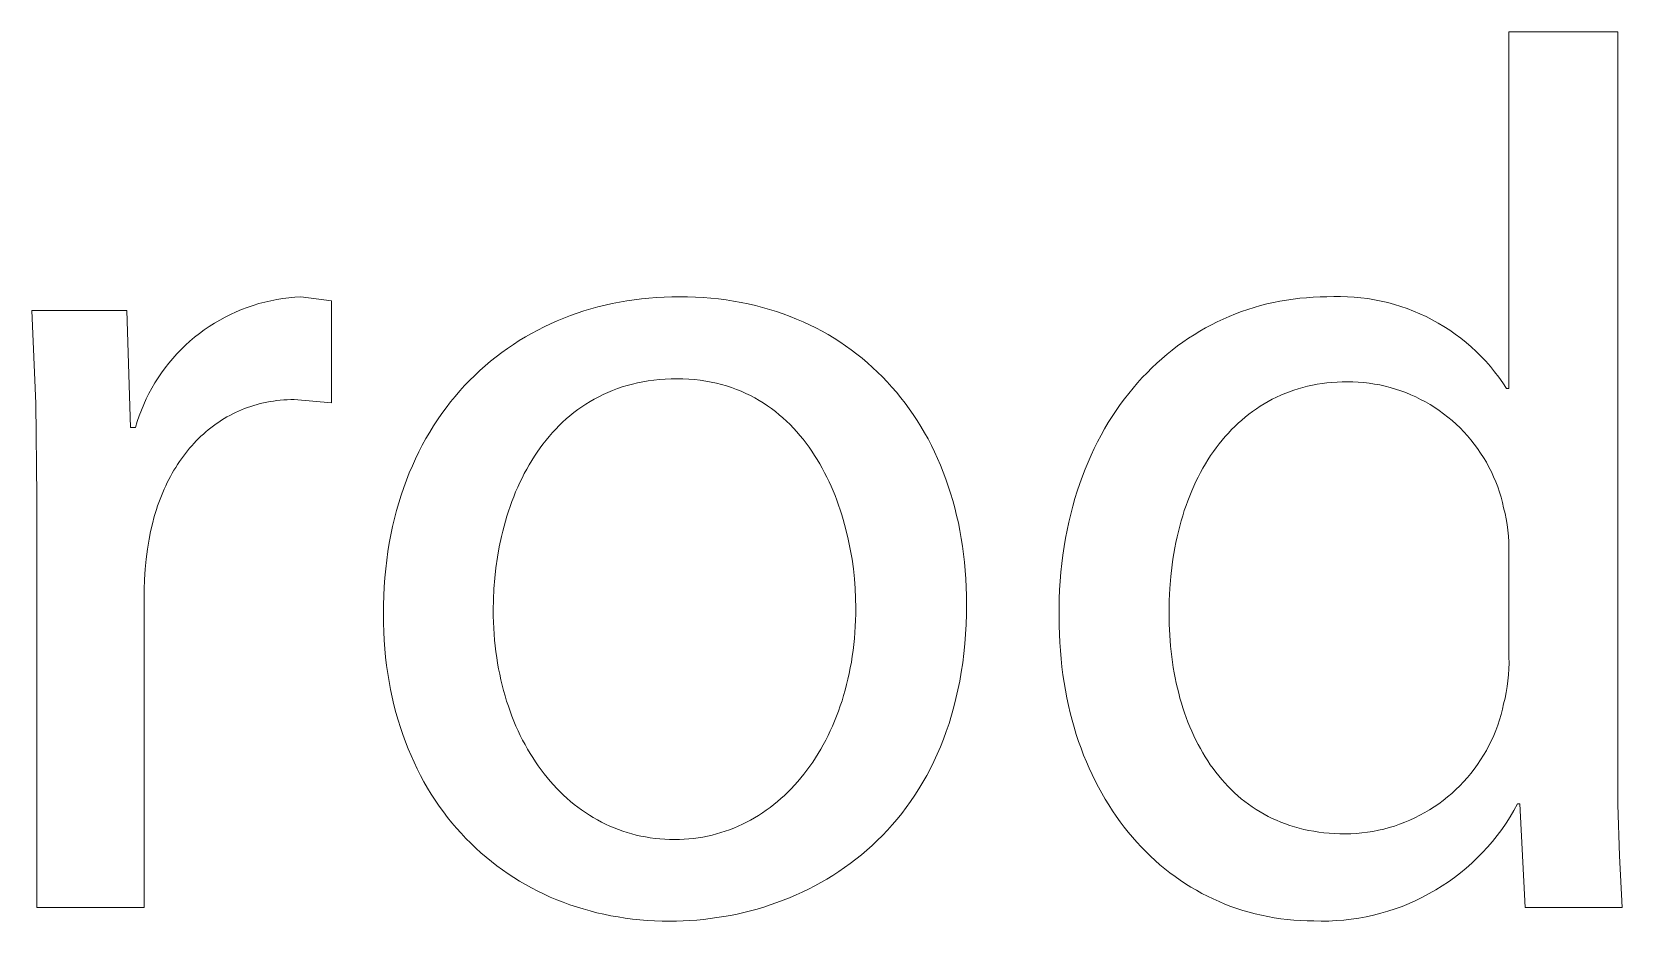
# Model space of a CAD drawing. Header units: millimetres. Extents: x -1246 to 2331, y -493 to 2006.
# Drawn here: x 1031.97 to 1078.17, y -335.82 to -310 of the extents above; entities that cross this region are included whole.
import ezdxf

# ---------------------------------------------------------------- set-up
doc = ezdxf.new("R2010")
doc.units = ezdxf.units.MM
doc.header["$MEASUREMENT"] = 0
doc.layers.add('Domyślny', color=7, linetype='Continuous', true_color=0x000000)

msp = doc.modelspace()

# ---------------------------------------------------------------- linework, layer by layer
at = {"layer": 'Domyślny', "color": 18, "lineweight": 15, "true_color": 0x000000}
for p, q in [((1074.879, -320.352), (1074.879, -310)), ((1074.879, -310), (1078.036, -310)), ((1078.036, -310), (1078.036, -330.942)), ((1038.913, -317.808), (1039.086, -317.774)), ((1039.086, -317.774), (1039.261, -317.746)), ((1039.261, -317.746), (1039.436, -317.724)), ((1039.436, -317.724), (1039.612, -317.709)), ((1039.612, -317.709), (1039.788, -317.699)), ((1039.788, -317.699), (1040.682, -317.806)), ((1040.682, -317.806), (1040.682, -320.772)), ((1049.253, -317.813), (1049.467, -317.781)), ((1049.467, -317.781), (1049.683, -317.754)), ((1049.683, -317.754), (1049.9, -317.731)), ((1049.9, -317.731), (1050.119, -317.714)), ((1050.119, -317.714), (1050.34, -317.702)), ((1050.34, -317.702), (1050.562, -317.694)), ((1050.562, -317.694), (1050.786, -317.692)), ((1050.786, -317.692), (1051.018, -317.694)), ((1051.018, -317.694), (1051.248, -317.702)), ((1051.248, -317.702), (1051.475, -317.715)), ((1051.475, -317.715), (1051.7, -317.734)), ((1051.7, -317.734), (1051.922, -317.757)), ((1051.922, -317.757), (1052.142, -317.786)), ((1052.142, -317.786), (1052.359, -317.819)), ((1068.226, -317.821), (1068.417, -317.788)), ((1068.417, -317.788), (1068.61, -317.76)), ((1068.61, -317.76), (1068.803, -317.737)), ((1068.803, -317.737), (1068.998, -317.719)), ((1068.998, -317.719), (1069.195, -317.706)), ((1069.195, -317.706), (1069.392, -317.698)), ((1069.392, -317.698), (1069.59, -317.695)), ((1069.59, -317.695), (1069.788, -317.687)), ((1069.788, -317.687), (1069.986, -317.685)), ((1069.986, -317.685), (1070.184, -317.69)), ((1070.184, -317.69), (1070.382, -317.702)), ((1070.382, -317.702), (1070.579, -317.721)), ((1070.579, -317.721), (1070.775, -317.746)), ((1070.775, -317.746), (1070.971, -317.778)), ((1070.971, -317.778), (1071.165, -317.817)), ((1032.09, -320.795), (1031.974, -318.092)), ((1031.974, -318.092), (1034.738, -318.092)), ((1034.738, -318.092), (1034.845, -321.487)), ((1037.586, -318.284), (1037.744, -318.205)), ((1037.744, -318.205), (1037.905, -318.131)), ((1037.905, -318.131), (1038.068, -318.063)), ((1038.068, -318.063), (1038.233, -318.001)), ((1038.233, -318.001), (1038.4, -317.944)), ((1038.4, -317.944), (1038.569, -317.892)), ((1038.569, -317.892), (1038.74, -317.847)), ((1038.74, -317.847), (1038.913, -317.808)), ((1047.422, -318.315), (1047.616, -318.24)), ((1047.616, -318.24), (1047.813, -318.17)), ((1047.813, -318.17), (1048.012, -318.105)), ((1048.012, -318.105), (1048.214, -318.045)), ((1048.214, -318.045), (1048.417, -317.989)), ((1048.417, -317.989), (1048.623, -317.938)), ((1048.623, -317.938), (1048.831, -317.891)), ((1048.831, -317.891), (1049.041, -317.85)), ((1049.041, -317.85), (1049.253, -317.813)), ((1052.359, -317.819), (1052.573, -317.858)), ((1052.573, -317.858), (1052.785, -317.901)), ((1052.785, -317.901), (1052.994, -317.95)), ((1052.994, -317.95), (1053.201, -318.003)), ((1053.201, -318.003), (1053.404, -318.061)), ((1053.404, -318.061), (1053.605, -318.124)), ((1053.605, -318.124), (1053.802, -318.191)), ((1053.802, -318.191), (1053.997, -318.264)), ((1053.997, -318.264), (1054.189, -318.34)), ((1066.579, -318.34), (1066.755, -318.263)), ((1066.755, -318.263), (1066.932, -318.191)), ((1066.932, -318.191), (1067.112, -318.123)), ((1067.112, -318.123), (1067.293, -318.061)), ((1067.293, -318.061), (1067.477, -318.003)), ((1067.477, -318.003), (1067.662, -317.95)), ((1067.662, -317.95), (1067.848, -317.902)), ((1067.848, -317.902), (1068.036, -317.859)), ((1068.036, -317.859), (1068.226, -317.821)), ((1071.165, -317.817), (1071.358, -317.862)), ((1071.358, -317.862), (1071.549, -317.914)), ((1071.549, -317.914), (1071.738, -317.972)), ((1071.738, -317.972), (1071.925, -318.037)), ((1071.925, -318.037), (1072.11, -318.109)), ((1072.11, -318.109), (1072.292, -318.186)), ((1072.292, -318.186), (1072.471, -318.27)), ((1036.841, -318.757), (1036.983, -318.652)), ((1036.983, -318.652), (1037.129, -318.553)), ((1037.129, -318.553), (1037.278, -318.458)), ((1037.278, -318.458), (1037.431, -318.368)), ((1037.431, -318.368), (1037.586, -318.284)), ((1046.487, -318.757), (1046.669, -318.659)), ((1046.669, -318.659), (1046.853, -318.566)), ((1046.853, -318.566), (1047.04, -318.478)), ((1047.04, -318.478), (1047.23, -318.394)), ((1047.23, -318.394), (1047.422, -318.315)), ((1054.189, -318.34), (1054.378, -318.422)), ((1054.378, -318.422), (1054.564, -318.508)), ((1054.564, -318.508), (1054.746, -318.598)), ((1054.746, -318.598), (1054.926, -318.693)), ((1054.926, -318.693), (1055.102, -318.793)), ((1065.732, -318.794), (1065.897, -318.694)), ((1065.897, -318.694), (1066.064, -318.599)), ((1066.064, -318.599), (1066.234, -318.508)), ((1066.234, -318.508), (1066.405, -318.422)), ((1066.405, -318.422), (1066.579, -318.34)), ((1072.471, -318.27), (1072.648, -318.36)), ((1072.648, -318.36), (1072.821, -318.456)), ((1072.821, -318.456), (1072.991, -318.557)), ((1072.991, -318.557), (1073.157, -318.665)), ((1073.157, -318.665), (1073.32, -318.778)), ((1036.31, -319.222), (1036.436, -319.099)), ((1036.436, -319.099), (1036.567, -318.981)), ((1036.567, -318.981), (1036.702, -318.867)), ((1036.702, -318.867), (1036.841, -318.757)), ((1045.623, -319.312), (1045.79, -319.192)), ((1045.79, -319.192), (1045.96, -319.076)), ((1045.96, -319.076), (1046.133, -318.965)), ((1046.133, -318.965), (1046.309, -318.859)), ((1046.309, -318.859), (1046.487, -318.757)), ((1055.102, -318.793), (1055.276, -318.897)), ((1055.276, -318.897), (1055.445, -319.005)), ((1055.445, -319.005), (1055.612, -319.117)), ((1055.612, -319.117), (1055.775, -319.234)), ((1065.098, -319.24), (1065.253, -319.122)), ((1065.253, -319.122), (1065.41, -319.008)), ((1065.41, -319.008), (1065.57, -318.899)), ((1065.57, -318.899), (1065.732, -318.794)), ((1073.32, -318.778), (1073.479, -318.896)), ((1073.479, -318.896), (1073.633, -319.02)), ((1073.633, -319.02), (1073.783, -319.15)), ((1073.783, -319.15), (1073.929, -319.284)), ((1035.846, -319.755), (1035.955, -319.616)), ((1035.955, -319.616), (1036.069, -319.481)), ((1036.069, -319.481), (1036.187, -319.35)), ((1036.187, -319.35), (1036.31, -319.222)), ((1045.141, -319.697), (1045.299, -319.564)), ((1045.299, -319.564), (1045.459, -319.436)), ((1045.459, -319.436), (1045.623, -319.312)), ((1055.775, -319.234), (1055.935, -319.355)), ((1055.935, -319.355), (1056.092, -319.48)), ((1056.092, -319.48), (1056.245, -319.609)), ((1056.245, -319.609), (1056.395, -319.742)), ((1064.506, -319.757), (1064.65, -319.621)), ((1064.65, -319.621), (1064.796, -319.49)), ((1064.796, -319.49), (1064.946, -319.363)), ((1064.946, -319.363), (1065.098, -319.24)), ((1073.929, -319.284), (1074.07, -319.423)), ((1074.07, -319.423), (1074.206, -319.567)), ((1074.206, -319.567), (1074.337, -319.716)), ((1035.549, -320.194), (1035.643, -320.044)), ((1035.643, -320.044), (1035.742, -319.898)), ((1035.742, -319.898), (1035.846, -319.755)), ((1044.69, -320.122), (1044.837, -319.976)), ((1044.837, -319.976), (1044.987, -319.834)), ((1044.987, -319.834), (1045.141, -319.697)), ((1050.042, -320.114), (1049.881, -320.135)), ((1050.205, -320.096), (1050.042, -320.114)), ((1050.372, -320.084), (1050.205, -320.096)), ((1050.541, -320.077), (1050.372, -320.084)), ((1050.714, -320.074), (1050.541, -320.077)), ((1050.887, -320.077), (1050.714, -320.074)), ((1051.057, -320.085), (1050.887, -320.077)), ((1051.224, -320.098), (1051.057, -320.085)), ((1051.387, -320.117), (1051.224, -320.098)), ((1056.395, -319.742), (1056.541, -319.879)), ((1056.541, -319.879), (1056.683, -320.02)), ((1056.683, -320.02), (1056.822, -320.165)), ((1064.093, -320.189), (1064.227, -320.041)), ((1064.227, -320.041), (1064.365, -319.897)), ((1064.365, -319.897), (1064.506, -319.757)), ((1074.337, -319.716), (1074.462, -319.868)), ((1074.462, -319.868), (1074.583, -320.026)), ((1074.583, -320.026), (1074.698, -320.187)), ((1035.297, -320.66), (1035.376, -320.502)), ((1035.376, -320.502), (1035.459, -320.347)), ((1035.459, -320.347), (1035.549, -320.194)), ((1044.269, -320.585), (1044.406, -320.426)), ((1044.406, -320.426), (1044.546, -320.272)), ((1044.546, -320.272), (1044.69, -320.122)), ((1048.571, -320.529), (1048.44, -320.594)), ((1048.705, -320.469), (1048.571, -320.529)), ((1048.842, -320.412), (1048.705, -320.469)), ((1048.981, -320.36), (1048.842, -320.412)), ((1049.124, -320.312), (1048.981, -320.36)), ((1049.269, -320.268), (1049.124, -320.312)), ((1049.418, -320.228), (1049.269, -320.268)), ((1049.569, -320.193), (1049.418, -320.228)), ((1049.724, -320.162), (1049.569, -320.193)), ((1049.881, -320.135), (1049.724, -320.162)), ((1051.547, -320.14), (1051.387, -320.117)), ((1051.704, -320.168), (1051.547, -320.14)), ((1051.857, -320.202), (1051.704, -320.168)), ((1052.008, -320.24), (1051.857, -320.202)), ((1052.155, -320.282), (1052.008, -320.24)), ((1052.299, -320.329), (1052.155, -320.282)), ((1052.44, -320.381), (1052.299, -320.329)), ((1052.578, -320.437), (1052.44, -320.381)), ((1052.713, -320.497), (1052.578, -320.437)), ((1052.844, -320.561), (1052.713, -320.497)), ((1052.973, -320.629), (1052.844, -320.561)), ((1056.822, -320.165), (1056.957, -320.314)), ((1056.957, -320.314), (1057.089, -320.467)), ((1057.089, -320.467), (1057.217, -320.623)), ((1063.708, -320.66), (1063.833, -320.499)), ((1063.833, -320.499), (1063.961, -320.342)), ((1063.961, -320.342), (1064.093, -320.189)), ((1068.248, -320.553), (1068.125, -320.61)), ((1068.373, -320.501), (1068.248, -320.553)), ((1068.5, -320.451), (1068.373, -320.501)), ((1068.629, -320.406), (1068.5, -320.451)), ((1068.76, -320.364), (1068.629, -320.406)), ((1068.894, -320.326), (1068.76, -320.364)), ((1069.029, -320.292), (1068.894, -320.326)), ((1069.167, -320.262), (1069.029, -320.292)), ((1069.306, -320.235), (1069.167, -320.262)), ((1069.448, -320.213), (1069.306, -320.235)), ((1069.592, -320.194), (1069.448, -320.213)), ((1069.737, -320.18), (1069.592, -320.194)), ((1069.885, -320.17), (1069.737, -320.18)), ((1070.034, -320.163), (1069.885, -320.17)), ((1070.186, -320.161), (1070.034, -320.163)), ((1070.343, -320.163), (1070.186, -320.161)), ((1070.501, -320.171), (1070.343, -320.163)), ((1070.658, -320.184), (1070.501, -320.171)), ((1070.814, -320.202), (1070.658, -320.184)), ((1070.97, -320.226), (1070.814, -320.202)), ((1071.125, -320.254), (1070.97, -320.226)), ((1071.279, -320.288), (1071.125, -320.254)), ((1071.432, -320.328), (1071.279, -320.288)), ((1071.583, -320.372), (1071.432, -320.328)), ((1071.733, -320.422), (1071.583, -320.372)), ((1071.88, -320.477), (1071.733, -320.422)), ((1072.026, -320.536), (1071.88, -320.477)), ((1072.17, -320.601), (1072.026, -320.536)), ((1074.698, -320.187), (1074.808, -320.352)), ((1074.808, -320.352), (1074.879, -320.352)), ((1032.117, -323.5), (1032.09, -320.795)), ((1035.095, -321.15), (1035.157, -320.985)), ((1035.157, -320.985), (1035.224, -320.821)), ((1035.224, -320.821), (1035.297, -320.66)), ((1037.978, -321.012), (1037.892, -321.052)), ((1038.064, -320.975), (1037.978, -321.012)), ((1038.152, -320.94), (1038.064, -320.975)), ((1038.241, -320.906), (1038.152, -320.94)), ((1038.331, -320.875), (1038.241, -320.906)), ((1038.423, -320.847), (1038.331, -320.875)), ((1038.515, -320.82), (1038.423, -320.847)), ((1038.608, -320.795), (1038.515, -320.82)), ((1038.703, -320.773), (1038.608, -320.795)), ((1038.798, -320.753), (1038.703, -320.773)), ((1038.894, -320.736), (1038.798, -320.753)), ((1038.992, -320.72), (1038.894, -320.736)), ((1039.09, -320.707), (1038.992, -320.72)), ((1039.19, -320.696), (1039.09, -320.707)), ((1039.29, -320.688), (1039.19, -320.696)), ((1039.392, -320.682), (1039.29, -320.688)), ((1039.494, -320.678), (1039.392, -320.682)), ((1039.598, -320.677), (1039.494, -320.678)), ((1040.682, -320.772), (1039.598, -320.677)), ((1043.882, -321.086), (1044.007, -320.914)), ((1044.007, -320.914), (1044.137, -320.748)), ((1044.137, -320.748), (1044.269, -320.585)), ((1047.83, -320.97), (1047.716, -321.056)), ((1047.946, -320.888), (1047.83, -320.97)), ((1048.065, -320.809), (1047.946, -320.888)), ((1048.187, -320.733), (1048.065, -320.809)), ((1048.312, -320.662), (1048.187, -320.733)), ((1048.44, -320.594), (1048.312, -320.662)), ((1053.099, -320.701), (1052.973, -320.629)), ((1053.221, -320.777), (1053.099, -320.701)), ((1053.341, -320.856), (1053.221, -320.777)), ((1053.457, -320.939), (1053.341, -320.856)), ((1053.571, -321.026), (1053.457, -320.939)), ((1053.682, -321.116), (1053.571, -321.026)), ((1057.217, -320.623), (1057.341, -320.784)), ((1057.341, -320.784), (1057.461, -320.948)), ((1057.461, -320.948), (1057.577, -321.115)), ((1063.353, -321.168), (1063.467, -320.995)), ((1063.467, -320.995), (1063.586, -320.825)), ((1063.586, -320.825), (1063.708, -320.66)), ((1067.433, -321.021), (1067.325, -321.101)), ((1067.543, -320.944), (1067.433, -321.021)), ((1067.655, -320.87), (1067.543, -320.944)), ((1067.769, -320.8), (1067.655, -320.87)), ((1067.885, -320.733), (1067.769, -320.8)), ((1068.004, -320.67), (1067.885, -320.733)), ((1068.125, -320.61), (1068.004, -320.67)), ((1072.312, -320.671), (1072.17, -320.601)), ((1072.451, -320.745), (1072.312, -320.671)), ((1072.587, -320.824), (1072.451, -320.745)), ((1072.721, -320.907), (1072.587, -320.824)), ((1072.851, -320.996), (1072.721, -320.907)), ((1072.979, -321.088), (1072.851, -320.996)), ((1034.845, -321.487), (1034.988, -321.487)), ((1034.988, -321.487), (1035.038, -321.318)), ((1035.038, -321.318), (1035.095, -321.15)), ((1037.175, -321.496), (1037.101, -321.555)), ((1037.249, -321.439), (1037.175, -321.496)), ((1037.326, -321.384), (1037.249, -321.439)), ((1037.403, -321.33), (1037.326, -321.384)), ((1037.481, -321.279), (1037.403, -321.33)), ((1037.561, -321.229), (1037.481, -321.279)), ((1037.642, -321.182), (1037.561, -321.229)), ((1037.724, -321.136), (1037.642, -321.182)), ((1037.808, -321.093), (1037.724, -321.136)), ((1037.892, -321.052), (1037.808, -321.093)), ((1043.53, -321.623), (1043.644, -321.44)), ((1043.644, -321.44), (1043.761, -321.261)), ((1043.761, -321.261), (1043.882, -321.086)), ((1047.29, -321.432), (1047.191, -321.533)), ((1047.392, -321.333), (1047.29, -321.432)), ((1047.497, -321.238), (1047.392, -321.333)), ((1047.605, -321.145), (1047.497, -321.238)), ((1047.716, -321.056), (1047.605, -321.145)), ((1053.789, -321.209), (1053.682, -321.116)), ((1053.894, -321.305), (1053.789, -321.209)), ((1053.996, -321.405), (1053.894, -321.305)), ((1054.095, -321.507), (1053.996, -321.405)), ((1057.577, -321.115), (1057.69, -321.287)), ((1057.69, -321.287), (1057.799, -321.461)), ((1057.799, -321.461), (1057.903, -321.64)), ((1063.134, -321.527), (1063.241, -321.345)), ((1063.241, -321.345), (1063.353, -321.168)), ((1066.918, -321.455), (1066.821, -321.551)), ((1067.016, -321.362), (1066.918, -321.455)), ((1067.117, -321.272), (1067.016, -321.362)), ((1067.22, -321.185), (1067.117, -321.272)), ((1067.325, -321.101), (1067.22, -321.185)), ((1073.103, -321.185), (1072.979, -321.088)), ((1073.224, -321.286), (1073.103, -321.185)), ((1073.342, -321.391), (1073.224, -321.286)), ((1073.456, -321.5), (1073.342, -321.391)), ((1073.566, -321.613), (1073.456, -321.5)), ((1036.686, -321.946), (1036.622, -322.017)), ((1036.752, -321.876), (1036.686, -321.946)), ((1036.819, -321.809), (1036.752, -321.876)), ((1036.888, -321.742), (1036.819, -321.809)), ((1036.958, -321.678), (1036.888, -321.742)), ((1037.029, -321.616), (1036.958, -321.678)), ((1037.101, -321.555), (1037.029, -321.616)), ((1043.316, -322.002), (1043.421, -321.811)), ((1043.421, -321.811), (1043.53, -321.623)), ((1046.909, -321.855), (1046.821, -321.968)), ((1047, -321.745), (1046.909, -321.855)), ((1047.094, -321.638), (1047, -321.745)), ((1047.191, -321.533), (1047.094, -321.638)), ((1054.191, -321.612), (1054.095, -321.507)), ((1054.284, -321.721), (1054.191, -321.612)), ((1054.375, -321.831), (1054.284, -321.721)), ((1054.463, -321.945), (1054.375, -321.831)), ((1054.548, -322.06), (1054.463, -321.945)), ((1057.903, -321.64), (1058.004, -321.822)), ((1058.004, -321.822), (1058.101, -322.007)), ((1062.833, -322.094), (1062.929, -321.901)), ((1062.929, -321.901), (1063.03, -321.712)), ((1063.03, -321.712), (1063.134, -321.527)), ((1066.547, -321.857), (1066.46, -321.965)), ((1066.636, -321.752), (1066.547, -321.857)), ((1066.728, -321.65), (1066.636, -321.752)), ((1066.821, -321.551), (1066.728, -321.65)), ((1073.672, -321.729), (1073.566, -321.613)), ((1073.774, -321.849), (1073.672, -321.729)), ((1073.872, -321.973), (1073.774, -321.849)), ((1036.319, -322.399), (1036.263, -322.48)), ((1036.377, -322.319), (1036.319, -322.399)), ((1036.436, -322.241), (1036.377, -322.319)), ((1036.497, -322.165), (1036.436, -322.241)), ((1036.558, -322.09), (1036.497, -322.165)), ((1036.622, -322.017), (1036.558, -322.09)), ((1043.027, -322.6), (1043.119, -322.397)), ((1043.119, -322.397), (1043.215, -322.197)), ((1043.215, -322.197), (1043.316, -322.002)), ((1046.572, -322.321), (1046.494, -322.443)), ((1046.652, -322.201), (1046.572, -322.321)), ((1046.735, -322.083), (1046.652, -322.201)), ((1046.821, -321.968), (1046.735, -322.083)), ((1054.63, -322.178), (1054.548, -322.06)), ((1054.709, -322.299), (1054.63, -322.178)), ((1054.786, -322.421), (1054.709, -322.299)), ((1054.86, -322.546), (1054.786, -322.421)), ((1058.101, -322.007), (1058.193, -322.196)), ((1058.193, -322.196), (1058.281, -322.388)), ((1058.281, -322.388), (1058.366, -322.583)), ((1062.652, -322.492), (1062.74, -322.291)), ((1062.74, -322.291), (1062.833, -322.094)), ((1066.136, -322.425), (1066.061, -322.547)), ((1066.213, -322.306), (1066.136, -322.425)), ((1066.293, -322.19), (1066.213, -322.306)), ((1066.375, -322.076), (1066.293, -322.19)), ((1066.46, -321.965), (1066.375, -322.076)), ((1073.966, -322.099), (1073.872, -321.973)), ((1074.055, -322.229), (1073.966, -322.099)), ((1074.14, -322.362), (1074.055, -322.229)), ((1074.221, -322.498), (1074.14, -322.362)), ((1036.052, -322.819), (1036.003, -322.908)), ((1036.103, -322.732), (1036.052, -322.819)), ((1036.155, -322.646), (1036.103, -322.732)), ((1036.208, -322.562), (1036.155, -322.646)), ((1036.263, -322.48), (1036.208, -322.562)), ((1042.855, -323.019), (1042.939, -322.808)), ((1042.939, -322.808), (1043.027, -322.6)), ((1046.278, -322.824), (1046.212, -322.955)), ((1046.348, -322.695), (1046.278, -322.824)), ((1046.42, -322.568), (1046.348, -322.695)), ((1046.494, -322.443), (1046.42, -322.568)), ((1054.931, -322.672), (1054.86, -322.546)), ((1055, -322.801), (1054.931, -322.672)), ((1055.066, -322.931), (1055, -322.801)), ((1058.366, -322.583), (1058.446, -322.782)), ((1058.446, -322.782), (1058.521, -322.984)), ((1062.487, -322.906), (1062.567, -322.697)), ((1062.567, -322.697), (1062.652, -322.492)), ((1065.919, -322.798), (1065.851, -322.928)), ((1065.989, -322.671), (1065.919, -322.798)), ((1066.061, -322.547), (1065.989, -322.671)), ((1074.296, -322.636), (1074.221, -322.498)), ((1074.367, -322.777), (1074.296, -322.636)), ((1074.433, -322.92), (1074.367, -322.777)), ((1035.821, -323.276), (1035.78, -323.372)), ((1035.864, -323.182), (1035.821, -323.276)), ((1035.909, -323.089), (1035.864, -323.182)), ((1035.955, -322.998), (1035.909, -323.089)), ((1036.003, -322.908), (1035.955, -322.998)), ((1042.703, -323.453), (1042.777, -323.234)), ((1042.777, -323.234), (1042.855, -323.019)), ((1046.086, -323.222), (1046.027, -323.359)), ((1046.148, -323.087), (1046.086, -323.222)), ((1046.212, -322.955), (1046.148, -323.087)), ((1055.129, -323.062), (1055.066, -322.931)), ((1055.19, -323.196), (1055.129, -323.062)), ((1055.248, -323.33), (1055.19, -323.196)), ((1055.303, -323.466), (1055.248, -323.33)), ((1058.521, -322.984), (1058.593, -323.189)), ((1058.593, -323.189), (1058.66, -323.397)), ((1062.271, -323.553), (1062.338, -323.334)), ((1062.338, -323.334), (1062.41, -323.118)), ((1062.41, -323.118), (1062.487, -322.906)), ((1065.663, -323.332), (1065.606, -323.471)), ((1065.723, -323.195), (1065.663, -323.332)), ((1065.786, -323.06), (1065.723, -323.195)), ((1065.851, -322.928), (1065.786, -323.06)), ((1074.494, -323.065), (1074.433, -322.92)), ((1074.551, -323.212), (1074.494, -323.065)), ((1074.602, -323.362), (1074.551, -323.212)), ((1032.117, -335.424), (1032.117, -323.5)), ((1035.628, -323.767), (1035.594, -323.869)), ((1035.664, -323.666), (1035.628, -323.767)), ((1035.701, -323.567), (1035.664, -323.666)), ((1035.739, -323.469), (1035.701, -323.567)), ((1035.78, -323.372), (1035.739, -323.469)), ((1042.568, -323.902), (1042.633, -323.676)), ((1042.633, -323.676), (1042.703, -323.453)), ((1045.867, -323.778), (1045.818, -323.92)), ((1045.918, -323.636), (1045.867, -323.778)), ((1045.971, -323.497), (1045.918, -323.636)), ((1046.027, -323.359), (1045.971, -323.497)), ((1055.356, -323.603), (1055.303, -323.466)), ((1055.406, -323.742), (1055.356, -323.603)), ((1055.454, -323.881), (1055.406, -323.742)), ((1058.66, -323.397), (1058.723, -323.608)), ((1058.723, -323.608), (1058.781, -323.822)), ((1062.148, -324.004), (1062.207, -323.777)), ((1062.207, -323.777), (1062.271, -323.553)), ((1065.498, -323.757), (1065.448, -323.903)), ((1065.551, -323.613), (1065.498, -323.757)), ((1065.606, -323.471), (1065.551, -323.613)), ((1074.648, -323.512), (1074.602, -323.362)), ((1074.689, -323.665), (1074.648, -323.512)), ((1074.724, -323.818), (1074.689, -323.665)), ((1035.531, -324.077), (1035.475, -324.289)), ((1035.594, -323.869), (1035.531, -324.077)), ((1042.453, -324.367), (1042.508, -324.133)), ((1042.508, -324.133), (1042.568, -323.902)), ((1045.729, -324.209), (1045.689, -324.356)), ((1045.773, -324.064), (1045.729, -324.209)), ((1045.818, -323.92), (1045.773, -324.064)), ((1055.5, -324.021), (1055.454, -323.881)), ((1055.542, -324.162), (1055.5, -324.021)), ((1055.621, -324.446), (1055.542, -324.162)), ((1058.781, -323.822), (1058.835, -324.039)), ((1058.835, -324.039), (1058.885, -324.26)), ((1058.885, -324.26), (1058.93, -324.483)), ((1062.044, -324.468), (1062.094, -324.234)), ((1062.094, -324.234), (1062.148, -324.004)), ((1065.356, -324.202), (1065.314, -324.354)), ((1065.401, -324.051), (1065.356, -324.202)), ((1065.448, -323.903), (1065.401, -324.051)), ((1074.763, -323.981), (1074.724, -323.818)), ((1074.796, -324.144), (1074.763, -323.981)), ((1074.824, -324.309), (1074.796, -324.144)), ((1035.381, -324.727), (1035.332, -325.018)), ((1035.424, -324.506), (1035.381, -324.727)), ((1035.475, -324.289), (1035.424, -324.506)), ((1042.358, -324.847), (1042.403, -324.605)), ((1042.403, -324.605), (1042.453, -324.367)), ((1045.615, -324.652), (1045.552, -324.952)), ((1045.651, -324.503), (1045.615, -324.652)), ((1045.689, -324.356), (1045.651, -324.503)), ((1055.689, -324.732), (1055.621, -324.446)), ((1055.748, -325.02), (1055.689, -324.732)), ((1058.93, -324.483), (1058.97, -324.709)), ((1058.97, -324.709), (1059.006, -324.937)), ((1061.958, -324.947), (1061.999, -324.706)), ((1061.999, -324.706), (1062.044, -324.468)), ((1065.238, -324.666), (1065.203, -324.824)), ((1065.275, -324.509), (1065.238, -324.666)), ((1065.314, -324.354), (1065.275, -324.509)), ((1074.846, -324.474), (1074.824, -324.309)), ((1074.862, -324.64), (1074.846, -324.474)), ((1074.873, -324.807), (1074.862, -324.64)), ((1035.332, -325.018), (1035.294, -325.31)), ((1042.283, -325.341), (1042.318, -325.092)), ((1042.318, -325.092), (1042.358, -324.847)), ((1045.552, -324.952), (1045.498, -325.255)), ((1055.797, -325.307), (1055.748, -325.02)), ((1059.006, -324.937), (1059.037, -325.169)), ((1059.037, -325.169), (1059.063, -325.403)), ((1061.891, -325.44), (1061.922, -325.192)), ((1061.922, -325.192), (1061.958, -324.947)), ((1065.143, -325.148), (1065.117, -325.312)), ((1065.172, -324.985), (1065.143, -325.148)), ((1065.203, -324.824), (1065.172, -324.985)), ((1074.879, -324.974), (1074.873, -324.807)), ((1074.879, -325.14), (1074.879, -324.974)), ((1074.879, -328.154), (1074.879, -325.14)), ((1035.265, -325.603), (1035.247, -325.898)), ((1035.294, -325.31), (1035.265, -325.603)), ((1042.229, -325.85), (1042.254, -325.594)), ((1042.254, -325.594), (1042.283, -325.341)), ((1045.454, -325.56), (1045.421, -325.867)), ((1045.498, -325.255), (1045.454, -325.56)), ((1055.838, -325.594), (1055.797, -325.307)), ((1055.869, -325.88), (1055.838, -325.594)), ((1059.063, -325.403), (1059.085, -325.64)), ((1059.085, -325.64), (1059.102, -325.88)), ((1061.865, -325.691), (1061.891, -325.44)), ((1065.093, -325.478), (1065.054, -325.816)), ((1065.117, -325.312), (1065.093, -325.478)), ((1035.247, -325.898), (1035.238, -326.192)), ((1042.196, -326.374), (1042.21, -326.11)), ((1042.21, -326.11), (1042.229, -325.85)), ((1045.421, -325.867), (1045.397, -326.175)), ((1055.89, -326.164), (1055.869, -325.88)), ((1059.102, -325.88), (1059.114, -326.122)), ((1061.828, -326.204), (1061.844, -325.946)), ((1061.844, -325.946), (1061.865, -325.691)), ((1065.054, -325.816), (1065.026, -326.16)), ((1035.238, -326.192), (1035.238, -335.424)), ((1042.188, -326.641), (1042.196, -326.374)), ((1045.382, -326.484), (1045.378, -326.793)), ((1045.397, -326.175), (1045.382, -326.484)), ((1055.903, -326.444), (1055.89, -326.164)), ((1055.908, -326.721), (1055.903, -326.444)), ((1059.114, -326.122), (1059.122, -326.367)), ((1059.122, -326.367), (1059.124, -326.614)), ((1061.812, -326.731), (1061.818, -326.466)), ((1061.818, -326.466), (1061.828, -326.204)), ((1065.01, -326.511), (1065.004, -326.868)), ((1065.026, -326.16), (1065.01, -326.511)), ((1042.185, -326.912), (1042.188, -326.641)), ((1042.188, -327.167), (1042.185, -326.912)), ((1045.378, -326.793), (1045.379, -326.97)), ((1045.379, -326.97), (1045.384, -327.145)), ((1055.901, -327.084), (1055.906, -326.904)), ((1055.906, -326.904), (1055.908, -326.721)), ((1059.121, -326.912), (1059.111, -327.204)), ((1059.124, -326.614), (1059.121, -326.912)), ((1061.811, -326.999), (1061.812, -326.731)), ((1061.814, -327.245), (1061.811, -326.999)), ((1065.004, -326.868), (1065.009, -327.194)), ((1042.196, -327.418), (1042.188, -327.167)), ((1042.209, -327.667), (1042.196, -327.418)), ((1045.384, -327.145), (1045.392, -327.319)), ((1045.392, -327.319), (1045.403, -327.492)), ((1045.403, -327.492), (1045.417, -327.663)), ((1055.867, -327.616), (1055.882, -327.441)), ((1055.882, -327.441), (1055.893, -327.263)), ((1055.893, -327.263), (1055.901, -327.084)), ((1059.095, -327.491), (1059.073, -327.773)), ((1059.111, -327.204), (1059.095, -327.491)), ((1061.821, -327.488), (1061.814, -327.245)), ((1061.832, -327.729), (1061.821, -327.488)), ((1065.009, -327.194), (1065.024, -327.517)), ((1042.227, -327.913), (1042.209, -327.667)), ((1042.25, -328.155), (1042.227, -327.913)), ((1045.417, -327.663), (1045.434, -327.832)), ((1045.434, -327.832), (1045.454, -328)), ((1055.805, -328.132), (1055.829, -327.962)), ((1055.829, -327.962), (1055.849, -327.79)), ((1055.849, -327.79), (1055.867, -327.616)), ((1059.073, -327.773), (1059.045, -328.05)), ((1061.849, -327.967), (1061.832, -327.729)), ((1061.869, -328.203), (1061.849, -327.967)), ((1065.024, -327.517), (1065.049, -327.835)), ((1065.049, -327.835), (1065.084, -328.149)), ((1042.278, -328.395), (1042.25, -328.155)), ((1042.312, -328.631), (1042.278, -328.395)), ((1045.454, -328), (1045.477, -328.166)), ((1045.477, -328.166), (1045.503, -328.331)), ((1045.503, -328.331), (1045.532, -328.494)), ((1055.748, -328.467), (1055.778, -328.3)), ((1055.778, -328.3), (1055.805, -328.132)), ((1059.011, -328.322), (1058.971, -328.588)), ((1059.045, -328.05), (1059.011, -328.322)), ((1061.894, -328.436), (1061.869, -328.203)), ((1065.084, -328.149), (1065.129, -328.458)), ((1074.876, -328.497), (1074.88, -328.326)), ((1074.88, -328.326), (1074.879, -328.154)), ((1042.35, -328.864), (1042.312, -328.631)), ((1042.393, -329.094), (1042.35, -328.864)), ((1045.532, -328.494), (1045.564, -328.655)), ((1045.564, -328.655), (1045.599, -328.814)), ((1045.599, -328.814), (1045.637, -328.971)), ((1055.64, -328.953), (1055.679, -328.793)), ((1055.679, -328.793), (1055.715, -328.631)), ((1055.715, -328.631), (1055.748, -328.467)), ((1058.925, -328.85), (1058.874, -329.106)), ((1058.971, -328.588), (1058.925, -328.85)), ((1061.924, -328.665), (1061.894, -328.436)), ((1061.958, -328.893), (1061.924, -328.665)), ((1065.129, -328.458), (1065.155, -328.61)), ((1065.155, -328.61), (1065.184, -328.761)), ((1065.184, -328.761), (1065.215, -328.91)), ((1074.826, -329.008), (1074.849, -328.839)), ((1074.849, -328.839), (1074.865, -328.668)), ((1074.865, -328.668), (1074.876, -328.497)), ((1042.441, -329.321), (1042.393, -329.094)), ((1042.493, -329.544), (1042.441, -329.321)), ((1045.637, -328.971), (1045.677, -329.126)), ((1045.677, -329.126), (1045.72, -329.28)), ((1045.72, -329.28), (1045.766, -329.431)), ((1055.507, -329.421), (1055.554, -329.267)), ((1055.554, -329.267), (1055.599, -329.111)), ((1055.599, -329.111), (1055.64, -328.953)), ((1058.874, -329.106), (1058.817, -329.357)), ((1061.996, -329.117), (1061.958, -328.893)), ((1062.038, -329.338), (1061.996, -329.117)), ((1062.085, -329.556), (1062.038, -329.338)), ((1065.215, -328.91), (1065.249, -329.058)), ((1065.249, -329.058), (1065.285, -329.204)), ((1065.285, -329.204), (1065.323, -329.348)), ((1065.323, -329.348), (1065.365, -329.491)), ((1074.724, -329.512), (1074.764, -329.345)), ((1074.764, -329.345), (1074.798, -329.178)), ((1074.798, -329.178), (1074.826, -329.008)), ((1042.55, -329.764), (1042.493, -329.544)), ((1042.612, -329.981), (1042.55, -329.764)), ((1045.766, -329.431), (1045.815, -329.58)), ((1045.815, -329.58), (1045.866, -329.728)), ((1045.866, -329.728), (1045.921, -329.873)), ((1055.349, -329.869), (1055.405, -329.722)), ((1055.405, -329.722), (1055.457, -329.573)), ((1055.457, -329.573), (1055.507, -329.421)), ((1058.754, -329.603), (1058.686, -329.844)), ((1058.817, -329.357), (1058.754, -329.603)), ((1062.136, -329.772), (1062.085, -329.556)), ((1062.191, -329.984), (1062.136, -329.772)), ((1065.365, -329.491), (1065.408, -329.632)), ((1065.408, -329.632), (1065.455, -329.771)), ((1065.455, -329.771), (1065.503, -329.909)), ((1074.649, -329.825), (1074.689, -329.669)), ((1074.689, -329.669), (1074.724, -329.512)), ((1042.678, -330.194), (1042.612, -329.981)), ((1042.749, -330.404), (1042.678, -330.194)), ((1045.921, -329.873), (1045.977, -330.016)), ((1045.977, -330.016), (1046.037, -330.156)), ((1046.037, -330.156), (1046.099, -330.295)), ((1055.167, -330.296), (1055.231, -330.156)), ((1055.231, -330.156), (1055.291, -330.013)), ((1055.291, -330.013), (1055.349, -329.869)), ((1058.614, -330.079), (1058.535, -330.31)), ((1058.686, -329.844), (1058.614, -330.079)), ((1062.25, -330.193), (1062.191, -329.984)), ((1062.312, -330.399), (1062.25, -330.193)), ((1065.503, -329.909), (1065.555, -330.044)), ((1065.555, -330.044), (1065.608, -330.178)), ((1065.608, -330.178), (1065.664, -330.309)), ((1074.497, -330.283), (1074.552, -330.132)), ((1074.552, -330.132), (1074.603, -329.979)), ((1074.603, -329.979), (1074.649, -329.825)), ((1042.824, -330.611), (1042.749, -330.404)), ((1042.904, -330.814), (1042.824, -330.611)), ((1046.099, -330.295), (1046.163, -330.431)), ((1046.163, -330.431), (1046.23, -330.564)), ((1046.23, -330.564), (1046.299, -330.695)), ((1046.299, -330.695), (1046.371, -330.824)), ((1054.889, -330.83), (1054.963, -330.7)), ((1054.963, -330.7), (1055.033, -330.568)), ((1055.033, -330.568), (1055.102, -330.433)), ((1055.102, -330.433), (1055.167, -330.296)), ((1058.452, -330.536), (1058.365, -330.756)), ((1058.535, -330.31), (1058.452, -330.536)), ((1062.379, -330.602), (1062.312, -330.399)), ((1062.45, -330.802), (1062.379, -330.602)), ((1065.664, -330.309), (1065.723, -330.438)), ((1065.723, -330.438), (1065.784, -330.565)), ((1065.784, -330.565), (1065.848, -330.69)), ((1065.848, -330.69), (1065.914, -330.813)), ((1074.222, -330.865), (1074.298, -330.723)), ((1074.298, -330.723), (1074.369, -330.578)), ((1074.369, -330.578), (1074.435, -330.432)), ((1074.435, -330.432), (1074.497, -330.283)), ((1042.988, -331.013), (1042.904, -330.814)), ((1043.076, -331.209), (1042.988, -331.013)), ((1046.371, -330.824), (1046.446, -330.95)), ((1046.446, -330.95), (1046.523, -331.074)), ((1046.523, -331.074), (1046.602, -331.195)), ((1046.602, -331.195), (1046.683, -331.314)), ((1054.656, -331.203), (1054.736, -331.081)), ((1054.736, -331.081), (1054.814, -330.957)), ((1054.814, -330.957), (1054.889, -330.83)), ((1058.174, -331.183), (1058.072, -331.389)), ((1058.272, -330.972), (1058.174, -331.183)), ((1058.365, -330.756), (1058.272, -330.972)), ((1062.525, -330.999), (1062.45, -330.802)), ((1062.603, -331.192), (1062.525, -330.999)), ((1062.685, -331.382), (1062.603, -331.192)), ((1065.914, -330.813), (1065.983, -330.934)), ((1065.983, -330.934), (1066.054, -331.052)), ((1066.054, -331.052), (1066.128, -331.167)), ((1066.128, -331.167), (1066.204, -331.281)), ((1073.966, -331.273), (1074.056, -331.14)), ((1074.056, -331.14), (1074.142, -331.004)), ((1074.142, -331.004), (1074.222, -330.865)), ((1078.036, -330.942), (1078.044, -332.436)), ((1043.168, -331.401), (1043.076, -331.209)), ((1043.265, -331.59), (1043.168, -331.401)), ((1043.365, -331.775), (1043.265, -331.59)), ((1046.683, -331.314), (1046.767, -331.43)), ((1046.767, -331.43), (1046.853, -331.543)), ((1046.853, -331.543), (1046.941, -331.653)), ((1046.941, -331.653), (1047.032, -331.76)), ((1054.22, -331.77), (1054.312, -331.662)), ((1054.312, -331.662), (1054.401, -331.552)), ((1054.401, -331.552), (1054.488, -331.438)), ((1054.488, -331.438), (1054.573, -331.322)), ((1054.573, -331.322), (1054.656, -331.203)), ((1057.966, -331.589), (1057.855, -331.785)), ((1058.072, -331.389), (1057.966, -331.589)), ((1062.771, -331.568), (1062.685, -331.382)), ((1062.86, -331.751), (1062.771, -331.568)), ((1066.204, -331.281), (1066.283, -331.391)), ((1066.283, -331.391), (1066.364, -331.499)), ((1066.364, -331.499), (1066.448, -331.605)), ((1066.448, -331.605), (1066.534, -331.708)), ((1073.562, -331.774), (1073.67, -331.654)), ((1073.67, -331.654), (1073.773, -331.531)), ((1073.773, -331.531), (1073.872, -331.404)), ((1073.872, -331.404), (1073.966, -331.273)), ((1043.47, -331.956), (1043.365, -331.775)), ((1043.578, -332.134), (1043.47, -331.956)), ((1047.032, -331.76), (1047.125, -331.865)), ((1047.125, -331.865), (1047.22, -331.967)), ((1047.22, -331.967), (1047.317, -332.065)), ((1047.317, -332.065), (1047.416, -332.161)), ((1053.833, -332.17), (1053.933, -332.075)), ((1053.933, -332.075), (1054.031, -331.976)), ((1054.031, -331.976), (1054.127, -331.874)), ((1054.127, -331.874), (1054.22, -331.77)), ((1057.74, -331.976), (1057.621, -332.162)), ((1057.855, -331.785), (1057.74, -331.976)), ((1062.953, -331.931), (1062.86, -331.751)), ((1063.05, -332.107), (1062.953, -331.931)), ((1063.15, -332.279), (1063.05, -332.107)), ((1066.534, -331.708), (1066.623, -331.808)), ((1066.623, -331.808), (1066.714, -331.905)), ((1066.714, -331.905), (1066.808, -332)), ((1066.808, -332), (1066.904, -332.092)), ((1066.904, -332.092), (1067.003, -332.18)), ((1073.094, -332.215), (1073.217, -332.111)), ((1073.217, -332.111), (1073.336, -332.002)), ((1073.336, -332.002), (1073.451, -331.89)), ((1073.451, -331.89), (1073.562, -331.774)), ((1043.691, -332.308), (1043.578, -332.134)), ((1043.807, -332.478), (1043.691, -332.308)), ((1043.927, -332.644), (1043.807, -332.478)), ((1047.416, -332.161), (1047.518, -332.254)), ((1047.518, -332.254), (1047.621, -332.343)), ((1047.621, -332.343), (1047.726, -332.43)), ((1047.726, -332.43), (1047.834, -332.513)), ((1047.834, -332.513), (1047.943, -332.593)), ((1053.305, -332.601), (1053.415, -332.521)), ((1053.415, -332.521), (1053.522, -332.438)), ((1053.522, -332.438), (1053.628, -332.352)), ((1053.628, -332.352), (1053.731, -332.263)), ((1053.731, -332.263), (1053.833, -332.17)), ((1057.371, -332.52), (1057.24, -332.692)), ((1057.498, -332.344), (1057.371, -332.52)), ((1057.621, -332.162), (1057.498, -332.344)), ((1063.253, -332.448), (1063.15, -332.279)), ((1063.36, -332.614), (1063.253, -332.448)), ((1067.003, -332.18), (1067.104, -332.266)), ((1067.104, -332.266), (1067.208, -332.349)), ((1067.208, -332.349), (1067.314, -332.428)), ((1067.314, -332.428), (1067.423, -332.505)), ((1067.423, -332.505), (1067.534, -332.578)), ((1067.534, -332.578), (1067.648, -332.648)), ((1072.571, -332.588), (1072.706, -332.502)), ((1072.706, -332.502), (1072.839, -332.411)), ((1072.839, -332.411), (1072.968, -332.315)), ((1072.968, -332.315), (1073.094, -332.215)), ((1075.129, -332.419), (1075.024, -332.61)), ((1075.189, -332.419), (1075.129, -332.419)), ((1075.344, -335.421), (1075.189, -332.419)), ((1078.044, -332.436), (1078.088, -333.929)), ((1044.051, -332.807), (1043.927, -332.644)), ((1044.178, -332.965), (1044.051, -332.807)), ((1044.31, -333.12), (1044.178, -332.965)), ((1047.943, -332.593), (1048.054, -332.67)), ((1048.054, -332.67), (1048.168, -332.744)), ((1048.168, -332.744), (1048.283, -332.814)), ((1048.283, -332.814), (1048.4, -332.88)), ((1048.4, -332.88), (1048.518, -332.944)), ((1048.518, -332.944), (1048.639, -333.004)), ((1048.639, -333.004), (1048.761, -333.06)), ((1052.491, -333.064), (1052.612, -333.009)), ((1052.612, -333.009), (1052.732, -332.949)), ((1052.732, -332.949), (1052.85, -332.887)), ((1052.85, -332.887), (1052.966, -332.82)), ((1052.966, -332.82), (1053.081, -332.751)), ((1053.081, -332.751), (1053.194, -332.677)), ((1053.194, -332.677), (1053.305, -332.601)), ((1056.967, -333.021), (1056.825, -333.178)), ((1057.105, -332.859), (1056.967, -333.021)), ((1057.24, -332.692), (1057.105, -332.859)), ((1063.47, -332.776), (1063.36, -332.614)), ((1063.583, -332.934), (1063.47, -332.776)), ((1063.7, -333.088), (1063.583, -332.934)), ((1067.648, -332.648), (1067.765, -332.714)), ((1067.765, -332.714), (1067.883, -332.778)), ((1067.883, -332.778), (1068.005, -332.837)), ((1068.005, -332.837), (1068.129, -332.894)), ((1068.129, -332.894), (1068.255, -332.947)), ((1068.255, -332.947), (1068.384, -332.996)), ((1068.384, -332.996), (1068.515, -333.042)), ((1068.515, -333.042), (1068.649, -333.083)), ((1071.55, -333.059), (1071.702, -333.007)), ((1071.702, -333.007), (1071.853, -332.949)), ((1071.853, -332.949), (1072.001, -332.887)), ((1072.001, -332.887), (1072.147, -332.82)), ((1072.147, -332.82), (1072.291, -332.747)), ((1072.291, -332.747), (1072.432, -332.67)), ((1072.432, -332.67), (1072.571, -332.588)), ((1074.793, -332.98), (1074.669, -333.159)), ((1074.911, -332.797), (1074.793, -332.98)), ((1075.024, -332.61), (1074.911, -332.797)), ((1044.444, -333.271), (1044.31, -333.12)), ((1044.582, -333.417), (1044.444, -333.271)), ((1044.724, -333.56), (1044.582, -333.417)), ((1048.761, -333.06), (1048.885, -333.113)), ((1048.885, -333.113), (1049.011, -333.162)), ((1049.011, -333.162), (1049.139, -333.207)), ((1049.139, -333.207), (1049.268, -333.249)), ((1049.268, -333.249), (1049.398, -333.287)), ((1049.398, -333.287), (1049.531, -333.321)), ((1049.531, -333.321), (1049.664, -333.351)), ((1049.664, -333.351), (1049.8, -333.377)), ((1049.8, -333.377), (1049.937, -333.4)), ((1049.937, -333.4), (1050.075, -333.418)), ((1050.075, -333.418), (1050.215, -333.433)), ((1050.215, -333.433), (1050.356, -333.443)), ((1050.356, -333.443), (1050.499, -333.449)), ((1050.499, -333.449), (1050.643, -333.452)), ((1050.643, -333.452), (1050.783, -333.449)), ((1050.783, -333.449), (1050.922, -333.443)), ((1050.922, -333.443), (1051.06, -333.433)), ((1051.06, -333.433), (1051.196, -333.419)), ((1051.196, -333.419), (1051.332, -333.401)), ((1051.332, -333.401), (1051.466, -333.379)), ((1051.466, -333.379), (1051.599, -333.352)), ((1051.599, -333.352), (1051.731, -333.323)), ((1051.731, -333.323), (1051.861, -333.289)), ((1051.861, -333.289), (1051.99, -333.251)), ((1051.99, -333.251), (1052.117, -333.21)), ((1052.117, -333.21), (1052.243, -333.165)), ((1052.243, -333.165), (1052.368, -333.117)), ((1052.368, -333.117), (1052.491, -333.064)), ((1056.531, -333.478), (1056.38, -333.621)), ((1056.68, -333.33), (1056.531, -333.478)), ((1056.825, -333.178), (1056.68, -333.33)), ((1063.819, -333.238), (1063.7, -333.088)), ((1063.942, -333.385), (1063.819, -333.238)), ((1064.068, -333.528), (1063.942, -333.385)), ((1068.649, -333.083), (1068.786, -333.122)), ((1068.786, -333.122), (1068.924, -333.156)), ((1068.924, -333.156), (1069.066, -333.187)), ((1069.066, -333.187), (1069.21, -333.213)), ((1069.21, -333.213), (1069.356, -333.236)), ((1069.356, -333.236), (1069.505, -333.255)), ((1069.505, -333.255), (1069.657, -333.269)), ((1069.657, -333.269), (1069.811, -333.28)), ((1069.811, -333.28), (1069.967, -333.286)), ((1069.967, -333.286), (1070.126, -333.288)), ((1070.126, -333.288), (1070.287, -333.285)), ((1070.287, -333.285), (1070.448, -333.275)), ((1070.448, -333.275), (1070.608, -333.261)), ((1070.608, -333.261), (1070.767, -333.24)), ((1070.767, -333.24), (1070.926, -333.215)), ((1070.926, -333.215), (1071.084, -333.184)), ((1071.084, -333.184), (1071.241, -333.147)), ((1071.241, -333.147), (1071.396, -333.106)), ((1071.396, -333.106), (1071.55, -333.059)), ((1074.402, -333.504), (1074.259, -333.669)), ((1074.538, -333.333), (1074.402, -333.504)), ((1074.669, -333.159), (1074.538, -333.333)), ((1044.869, -333.699), (1044.724, -333.56)), ((1045.017, -333.833), (1044.869, -333.699)), ((1045.169, -333.964), (1045.017, -333.833)), ((1045.324, -334.09), (1045.169, -333.964)), ((1056.068, -333.893), (1055.907, -334.022)), ((1056.225, -333.76), (1056.068, -333.893)), ((1056.38, -333.621), (1056.225, -333.76)), ((1064.197, -333.667), (1064.068, -333.528)), ((1064.329, -333.802), (1064.197, -333.667)), ((1064.464, -333.933), (1064.329, -333.802)), ((1064.601, -334.06), (1064.464, -333.933)), ((1074.112, -333.829), (1073.959, -333.985)), ((1074.259, -333.669), (1074.112, -333.829)), ((1078.088, -333.929), (1078.167, -335.421)), ((1045.481, -334.213), (1045.324, -334.09)), ((1045.642, -334.331), (1045.481, -334.213)), ((1045.806, -334.444), (1045.642, -334.331)), ((1055.41, -334.382), (1055.239, -334.492)), ((1055.578, -334.267), (1055.41, -334.382)), ((1055.744, -334.147), (1055.578, -334.267)), ((1055.907, -334.022), (1055.744, -334.147)), ((1064.742, -334.183), (1064.601, -334.06)), ((1064.885, -334.301), (1064.742, -334.183)), ((1065.031, -334.416), (1064.885, -334.301)), ((1065.179, -334.526), (1065.031, -334.416)), ((1073.469, -334.418), (1073.296, -334.551)), ((1073.637, -334.279), (1073.469, -334.418)), ((1073.8, -334.135), (1073.637, -334.279)), ((1073.959, -333.985), (1073.8, -334.135)), ((1045.973, -334.554), (1045.806, -334.444)), ((1046.143, -334.659), (1045.973, -334.554)), ((1046.316, -334.76), (1046.143, -334.659)), ((1046.492, -334.857), (1046.316, -334.76)), ((1046.67, -334.949), (1046.492, -334.857)), ((1054.534, -334.889), (1054.353, -334.977)), ((1054.713, -334.797), (1054.534, -334.889)), ((1054.891, -334.7), (1054.713, -334.797)), ((1055.066, -334.598), (1054.891, -334.7)), ((1055.239, -334.492), (1055.066, -334.598)), ((1065.331, -334.633), (1065.179, -334.526)), ((1065.484, -334.734), (1065.331, -334.633)), ((1065.64, -334.832), (1065.484, -334.734)), ((1065.799, -334.925), (1065.64, -334.832)), ((1072.938, -334.8), (1072.753, -334.915)), ((1073.119, -334.679), (1072.938, -334.8)), ((1073.296, -334.551), (1073.119, -334.679)), ((1046.851, -335.037), (1046.67, -334.949)), ((1047.034, -335.12), (1046.851, -335.037)), ((1047.221, -335.199), (1047.034, -335.12)), ((1047.409, -335.273), (1047.221, -335.199)), ((1047.6, -335.343), (1047.409, -335.273)), ((1047.794, -335.408), (1047.6, -335.343)), ((1053.422, -335.35), (1053.232, -335.412)), ((1053.611, -335.284), (1053.422, -335.35)), ((1053.799, -335.214), (1053.611, -335.284)), ((1053.985, -335.14), (1053.799, -335.214)), ((1054.17, -335.061), (1053.985, -335.14)), ((1054.353, -334.977), (1054.17, -335.061)), ((1065.96, -335.014), (1065.799, -334.925)), ((1066.123, -335.099), (1065.96, -335.014)), ((1066.289, -335.178), (1066.123, -335.099)), ((1066.457, -335.254), (1066.289, -335.178)), ((1066.627, -335.325), (1066.457, -335.254)), ((1066.799, -335.391), (1066.627, -335.325)), ((1071.975, -335.309), (1071.773, -335.391)), ((1072.175, -335.22), (1071.975, -335.309)), ((1072.371, -335.125), (1072.175, -335.22)), ((1072.563, -335.023), (1072.371, -335.125)), ((1072.753, -334.915), (1072.563, -335.023)), ((1035.238, -335.424), (1032.117, -335.424)), ((1047.99, -335.468), (1047.794, -335.408)), ((1048.188, -335.524), (1047.99, -335.468)), ((1048.388, -335.575), (1048.188, -335.524)), ((1048.59, -335.622), (1048.388, -335.575)), ((1048.795, -335.663), (1048.59, -335.622)), ((1049.002, -335.7), (1048.795, -335.663)), ((1049.21, -335.732), (1049.002, -335.7)), ((1049.421, -335.76), (1049.21, -335.732)), ((1049.633, -335.782), (1049.421, -335.76)), ((1049.847, -335.799), (1049.633, -335.782)), ((1050.063, -335.812), (1049.847, -335.799)), ((1050.281, -335.82), (1050.063, -335.812)), ((1050.5, -335.822), (1050.281, -335.82)), ((1050.696, -335.82), (1050.5, -335.822)), ((1050.892, -335.814), (1050.696, -335.82)), ((1051.089, -335.803), (1050.892, -335.814)), ((1051.286, -335.789), (1051.089, -335.803)), ((1051.482, -335.77), (1051.286, -335.789)), ((1051.679, -335.748), (1051.482, -335.77)), ((1051.875, -335.72), (1051.679, -335.748)), ((1052.071, -335.689), (1051.875, -335.72)), ((1052.266, -335.654), (1052.071, -335.689)), ((1052.461, -335.614), (1052.266, -335.654)), ((1052.655, -335.57), (1052.461, -335.614)), ((1052.848, -335.521), (1052.655, -335.57)), ((1053.041, -335.469), (1052.848, -335.521)), ((1053.232, -335.412), (1053.041, -335.469)), ((1066.974, -335.452), (1066.799, -335.391)), ((1067.15, -335.509), (1066.974, -335.452)), ((1067.328, -335.561), (1067.15, -335.509)), ((1067.508, -335.609), (1067.328, -335.561)), ((1067.691, -335.651), (1067.508, -335.609)), ((1067.875, -335.689), (1067.691, -335.651)), ((1068.06, -335.722), (1067.875, -335.689)), ((1068.248, -335.75), (1068.06, -335.722)), ((1068.437, -335.773), (1068.248, -335.75)), ((1068.627, -335.791), (1068.437, -335.773)), ((1068.82, -335.803), (1068.627, -335.791)), ((1069.014, -335.811), (1068.82, -335.803)), ((1069.209, -335.814), (1069.014, -335.811)), ((1069.427, -335.819), (1069.209, -335.814)), ((1069.645, -335.817), (1069.427, -335.819)), ((1069.863, -335.807), (1069.645, -335.817)), ((1070.08, -335.79), (1069.863, -335.807)), ((1070.297, -335.765), (1070.08, -335.79)), ((1070.513, -335.734), (1070.297, -335.765)), ((1070.727, -335.694), (1070.513, -335.734)), ((1070.94, -335.648), (1070.727, -335.694)), ((1071.152, -335.594), (1070.94, -335.648)), ((1071.361, -335.534), (1071.152, -335.594)), ((1071.568, -335.466), (1071.361, -335.534)), ((1071.773, -335.391), (1071.568, -335.466)), ((1078.167, -335.421), (1075.344, -335.421))]:
    msp.add_line(p, q, dxfattribs=at)

doc.saveas('drawing.dxf')
